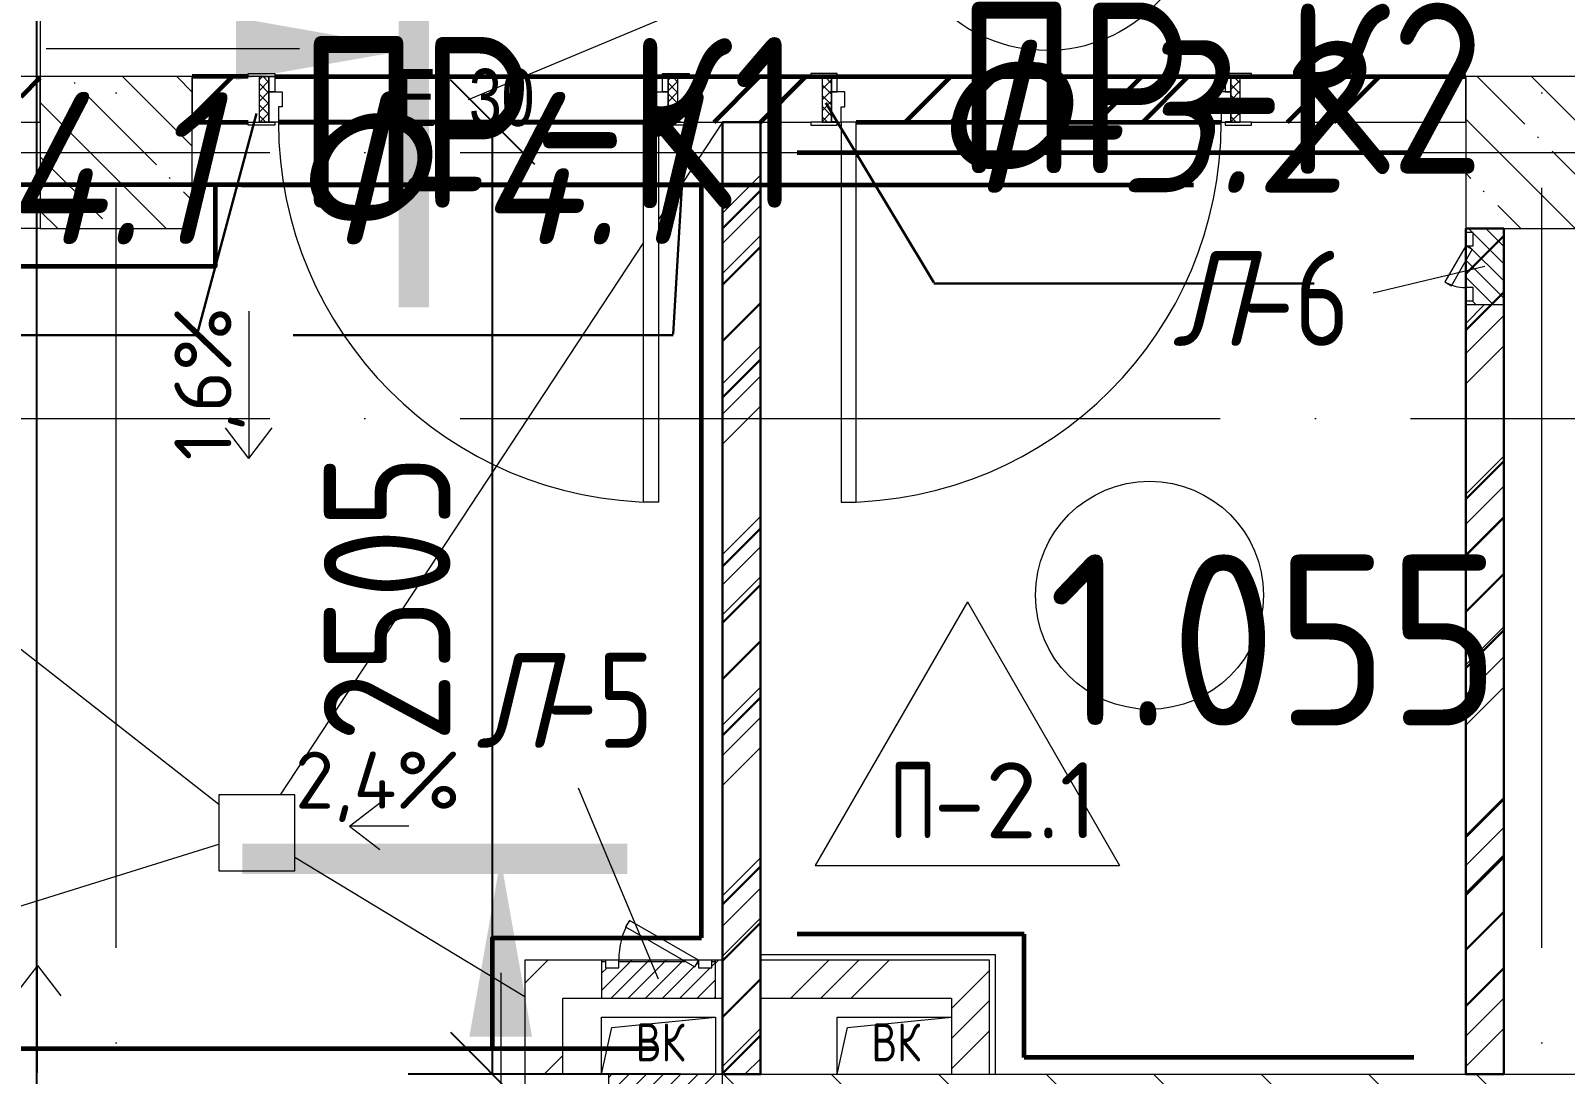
# Model space of a CAD drawing. Header units: millimetres. Extents: x -592259 to 288321, y -552984 to 293768.
# Drawn here: x 126113 to 130150, y 49250 to 51996 of the extents above; entities that cross this region are included whole.
import ezdxf

# ---------------------------------------------------------------- set-up
doc = ezdxf.new("R2010")
doc.units = ezdxf.units.MM
doc.linetypes.add('ADSK_Линия сетки', pattern=[2500, 2000, -250, 0, -250])
doc.linetypes.add('ADSK_Скрыто', pattern=[600, 300, -300])
doc.layers.get('Defpoints').update_dxf_attribs({"color": 250})
for name, color, linetype, lineweight in [('0) кирпич', 30, 'Continuous', 60), ('0.3) ПГП 3 вып', 4, 'Continuous', 30), ('2)Фарх готовы', 3, 'Continuous', 30), ('2)Фархверки', 40, 'Continuous', 30), ('3) Перемычки готовы', 3, 'Continuous', 30), ('4.1) Штук. 3 вып', 6, 'Continuous', 60), ('4.1.1) Штук.  швы3 вып.', 6, 'Continuous', 60), ('7.1 Плитка 6 вып.', 170, 'Continuous', 60), ('A-AREA-____-IDEN', 250, 'Continuous', 9), ('A-DETL-GENF-OTLN', 250, 'Continuous', 5), ('A-DOOR-____-IDEN', 250, 'Continuous', 9), ('A-DOOR-____-MCUT', 250, 'Continuous', 5), ('A-DOOR-____-OTLN', 250, 'Continuous', 5), ('A-DOOR-FRAM-MCUT', 250, 'Continuous', 5), ('A-DOOR-FRAM-OTLN', 250, 'Continuous', 5), ('A-FLOR-____-IDEN', 250, 'Continuous', 9), ('A-FLOR-____-OTLN', 250, 'Continuous', 9), ('A-GENM-____-MCUT', 250, 'Continuous', 25), ('A-GENM-____-OTLN', 250, 'Continuous', 9), ('A-GLAZ-____-OTLN', 250, 'Continuous', 5), ('A-WALL-____-MCUT', 250, 'Continuous', 13), ('A-WALL-____-PATT', 250, 'Continuous', 13), ('G-____-____-DIMS', 250, 'Continuous', 9), ('G-____-____-SYMB', 250, 'ADSK_Скрыто', 9), ('S-COLS-____-MCUT', 250, 'Continuous', 25), ('S-COLS-____-OTLN', 250, 'Continuous', 9), ('S-GRID-____-OTLN', 250, 'Continuous', 9)]:
    doc.layers.add(name, color=color, linetype=linetype, lineweight=lineweight)
doc.styles.add('Arial Narrow', font='ARIALN.TTF', dxfattribs={"width": 0.9, "height": 150})
doc.styles.add('ISOCPEUR', font='isocpeur.ttf', dxfattribs={"width": 0.8, "height": 100})
doc.styles.add('ISOCPEUR_1', font='isocpeur.ttf', dxfattribs={"width": 0.9, "height": 250})
doc.styles.add('ISOCPEUR_2', font='isocpeur.ttf', dxfattribs={"height": 160})
doc.styles.add('ISOCPEUR_3', font='isocpeur.ttf', dxfattribs={"height": 250})
doc.styles.add('ISOCPEUR_I', font='isocpeui.ttf', dxfattribs={"width": 0.9, "height": 12.5})
doc.styles.add('ISOCPEUR_I_1', font='ГОСТ тип А.ttf', dxfattribs={"height": 2500})
doc.styles.get("Standard").update_dxf_attribs({"font": 'ГОСТ тип А.ttf'})
doc.dimstyles.new('А3', dxfattribs={"dimtxt": 333, "dimasz": 222, "dimexe": 222, "dimexo": 111, "dimgap": 111, "dimtad": 1, "dimtoh": 1, "dimdec": 0, "dimrnd": 0.0015, "dimzin": 0, "dimdsep": 46, "dimtxsty": 'Standard', "dimblk": 'OBLIQUE', "dimcen": 0, "dimclrd": 7, "dimclre": 7, "dimclrt": 7, "dimadec": 0, "dimazin": 0, "dimtfac": 1, "dimtdec": 0, "dimtofl": 0, "dimtmove": 0, "dimatfit": 3, "dimfxl": 1, "dimtolj": 1, "dimtzin": 0, "dimarcsym": 0})
pattern_1 = [(45, (12287.9, -0.0006), (-224.5064, 224.5064), []), (45, (12367.3, -0.0006), (0, 449.0128), []), (45, (12208.54, -0.0006), (0, 449.0128), [])]
pattern_2 = [(45, (12287.9, -0.0006), (-251.4472, 251.4472), []), (45, (12287.9, 381), (-251.4472, 251.4472), [])]
pattern_3 = [(135, (12287.91, -0.0006), (-142.5612, -142.5612), []), (135, (12430.48, -0.0006), (-142.5612, -142.5612), [252.016, -50.403, 3.353, -47.05])]
pattern_4 = [(45, (125, 0), (-22.6274, 22.6274), [])]

# ---------------------------------------------------------------- blocks, each defined once
blk = doc.blocks.new('Разрез - Номер вида сзади_3_5 мм-32550532-АР1_Кладочный план 1 этажа С2и3')
at = {"layer": 'G-____-____-SYMB', "linetype": 'Continuous'}
for points in [[(9.798, 0.404), (9.798, -0.394), (-0.333, -0.394), (-0.333, 0.404)], [(2.176, -4.675), (3, 0), (3.824, -4.675)]]:
    blk.add_hatch(color=256, dxfattribs=at).paths.add_polyline_path(points)
at = {"layer": 'G-____-____-SYMB', "linetype": 'Continuous', "lineweight": 20}
blk.add_line((3, -3), (3, -9.663), dxfattribs=at)
blk = doc.blocks.new('Разрез - Номер вида спереди_3_5 мм-32550530-АР1_Кладочный план 1 этажа С2и3')
at = {"layer": 'G-____-____-SYMB', "linetype": 'Continuous'}
for points in [[(9.798, 0.404), (9.798, -0.394), (-0.333, -0.394), (-0.333, 0.404)], [(2.176, -4.675), (3, 0), (3.824, -4.675)]]:
    blk.add_hatch(color=256, dxfattribs=at).paths.add_polyline_path(points)
at = {"layer": 'G-____-____-SYMB', "linetype": 'Continuous', "lineweight": 20}
blk.add_line((3, -3), (3, -9.663), dxfattribs=at)
blk = doc.blocks.new('Дверь_СКБ_1Ст_Внутренняя - Д-23л_1100x2100h_КУИ пищеблока-41879388-АР1_Маркировочный план 1 этажа С2и3')
at = {"layer": 'A-DOOR-____-OTLN'}
h = blk.add_hatch(dxfattribs=at)
h.set_pattern_fill('FP_12', color=256, style=0, pattern_type=2)
h.set_pattern_definition([(135, (1751.41, 124.685), (-14.14214, -14.14214), []), (225, (1751.41, 124.685), (14.14214, -14.14214), [])])
h.paths.add_polyline_path([(537.5, 60), (537.5, -60), (562.5, -60), (562.5, 60)])
at = {"layer": 'A-DOOR-FRAM-OTLN'}
h = blk.add_hatch(dxfattribs=at)
h.set_pattern_fill('FP_13', color=256, style=0, pattern_type=2)
h.set_pattern_definition([(45, (-371.384, 124.685), (-14.1421, 14.1421), []), (135, (-371.384, 124.685), (-14.1421, -14.1421), [])])
h.paths.add_polyline_path([(-537.5, 60), (-537.5, -60), (-512.5, -60), (-512.5, 60)])
at = {"layer": 'A-DOOR-____-MCUT'}
for p, q in [((512.5, 1060), (472.5, 1060)), ((472.5, 1060), (472.5, 60)), ((512.5, 60), (512.5, 1060)), ((472.5, 60), (512.5, 60))]:
    blk.add_line(p, q, dxfattribs=at)
at = {"layer": 'A-DOOR-____-OTLN'}
blk.add_arc((512.5, 60), 1000, 90, 180, dxfattribs=at)
at = {"layer": 'A-DOOR-FRAM-MCUT'}
for p, q in [((-497.5, 68), (-567.5, 68)), ((-567.5, 68), (-567.5, 60)), ((-567.5, 60), (-497.5, 60)), ((-512.5, 60), (-537.5, 60)), ((-537.5, 60), (-537.5, -60)), ((-487.5, 60), (-512.5, 60)), ((-512.5, 60), (-512.5, -20)), ((-512.5, -60), (-512.5, 60)), ((-497.5, 60), (-512.5, 60)), ((-512.5, 60), (-512.5, 59)), ((-512.5, 59), (-497.5, 59)), ((-497.5, 60), (-497.5, 68)), ((-497.5, 59), (-497.5, 60)), ((-487.5, 20), (-487.5, 60)), ((512.5, 60), (512.5, 20)), ((537.5, 60), (512.5, 60)), ((592.5, 68), (522.5, 68)), ((522.5, 68), (522.5, 60)), ((537.5, 60), (522.5, 60)), ((522.5, 60), (522.5, 59)), ((522.5, 60), (592.5, 60)), ((522.5, 59), (537.5, 59)), ((537.5, -20), (537.5, 60)), ((562.5, 60), (537.5, 60)), ((537.5, 60), (537.5, -60)), ((537.5, 59), (537.5, 60)), ((562.5, -60), (562.5, 60)), ((592.5, 60), (592.5, 68)), ((-477.5, 20), (-487.5, 20)), ((-477.5, -20), (-477.5, 20)), ((512.5, 20), (502.5, 20)), ((502.5, 20), (502.5, -20)), ((-512.5, -20), (-477.5, -20)), ((-497.5, -20), (-512.5, -20)), ((-512.5, -20), (-512.5, -60)), ((-497.5, -60), (-497.5, -20)), ((502.5, -20), (537.5, -20)), ((537.5, -20), (522.5, -20)), ((522.5, -20), (522.5, -60)), ((537.5, -60), (537.5, -20)), ((-497.5, -60), (-567.5, -60)), ((-567.5, -60), (-567.5, -68)), ((-567.5, -68), (-497.5, -68)), ((-537.5, -60), (-512.5, -60)), ((-512.5, -60), (-497.5, -60)), ((-497.5, -68), (-497.5, -60)), ((522.5, -60), (537.5, -60)), ((592.5, -60), (522.5, -60)), ((522.5, -60), (522.5, -68)), ((522.5, -68), (592.5, -68)), ((537.5, -60), (562.5, -60)), ((592.5, -68), (592.5, -60))]:
    blk.add_line(p, q, dxfattribs=at)
blk = doc.blocks.new('Дверь_СКБ_1Ст_Внутренняя - Д-21п_1100x2100h_Пищеблок_Производственная часть-V27-АР1_Маркировочный план 1 этажа С2и3')
at = {"layer": 'A-DOOR-____-OTLN'}
h = blk.add_hatch(dxfattribs=at)
h.set_pattern_fill('FP_34', color=256, style=0, pattern_type=2)
h.set_pattern_definition([(225, (1751.41, -124.685), (-14.14214, 14.14214), []), (135, (1751.41, -124.685), (14.14214, 14.14214), [])])
h.paths.add_polyline_path([(562.5, -60), (562.5, 60), (537.5, 60), (537.5, -60)])
at = {"layer": 'A-DOOR-FRAM-OTLN'}
h = blk.add_hatch(dxfattribs=at)
h.set_pattern_fill('FP_35', color=256, style=0, pattern_type=2)
h.set_pattern_definition([(315, (-371.384, -124.685), (-14.1421, -14.1421), []), (225, (-371.384, -124.685), (-14.1421, 14.1421), [])])
h.paths.add_polyline_path([(-530.9, -60), (-512.5, -60), (-512.5, 60), (-537.5, 60), (-537.5, -60)])
at = {"layer": 'A-DOOR-____-MCUT'}
for p, q in [((472.5, -60), (512.5, -60)), ((472.5, -1060), (472.5, -60)), ((512.5, -60), (512.5, -1060)), ((512.5, -1060), (472.5, -1060))]:
    blk.add_line(p, q, dxfattribs=at)
at = {"layer": 'A-DOOR-____-OTLN'}
blk.add_arc((512.5, -60), 1000, 180, 270, dxfattribs=at)
at = {"layer": 'A-DOOR-FRAM-MCUT'}
for p, q in [((-567.5, 68), (-497.5, 68)), ((-567.5, 60), (-567.5, 68)), ((-497.5, 60), (-567.5, 60)), ((-537.5, 60), (-512.5, 60)), ((-537.5, -60), (-537.5, 60)), ((-512.5, 60), (-512.5, -60)), ((-512.5, 60), (-497.5, 60)), ((-512.5, 20), (-512.5, 60)), ((-497.5, 68), (-497.5, 60)), ((-497.5, 60), (-497.5, 20)), ((522.5, 60), (522.5, 68)), ((522.5, 68), (592.5, 68)), ((522.5, 20), (522.5, 60)), ((522.5, 60), (537.5, 60)), ((592.5, 60), (522.5, 60)), ((537.5, -60), (537.5, 60)), ((537.5, 60), (562.5, 60)), ((537.5, 60), (537.5, 20)), ((562.5, 60), (562.5, -60)), ((592.5, 68), (592.5, 60)), ((-512.5, 20), (-477.5, 20)), ((-512.5, -60), (-512.5, 20)), ((-497.5, 20), (-512.5, 20)), ((-477.5, 20), (-477.5, -20)), ((502.5, 20), (537.5, 20)), ((502.5, -20), (502.5, 20)), ((537.5, 20), (522.5, 20)), ((537.5, 20), (537.5, -60)), ((-487.5, -20), (-487.5, -60)), ((-477.5, -20), (-487.5, -20)), ((512.5, -20), (502.5, -20)), ((512.5, -60), (512.5, -20)), ((-567.5, -60), (-497.5, -60)), ((-567.5, -68), (-567.5, -60)), ((-497.5, -68), (-567.5, -68)), ((-512.5, -60), (-537.5, -60)), ((-512.5, -59), (-497.5, -59)), ((-512.5, -60), (-512.5, -59)), ((-487.5, -60), (-512.5, -60)), ((-497.5, -60), (-512.5, -60)), ((-497.5, -59), (-497.5, -60)), ((-497.5, -60), (-497.5, -68)), ((537.5, -60), (512.5, -60)), ((522.5, -60), (522.5, -59)), ((522.5, -59), (537.5, -59)), ((537.5, -60), (522.5, -60)), ((522.5, -68), (522.5, -60)), ((522.5, -60), (592.5, -60)), ((592.5, -68), (522.5, -68)), ((537.5, -59), (537.5, -60)), ((562.5, -60), (537.5, -60)), ((592.5, -60), (592.5, -68))]:
    blk.add_line(p, q, dxfattribs=at)
blk = doc.blocks.new('_Wn_-As_OpeningMEP_floor__Rectangular - _Wn_-As_OpeningMEP_floor__Rectangular-34858124-АР1_Маркировочный план 1 этажа С2и3')
at = {"layer": 'A-DETL-GENF-OTLN', "lineweight": 5}
for p, q in [((-123.4, 98.4), (150, 125)), ((-150, -25), (-123.4, 98.4))]:
    blk.add_line(p, q, dxfattribs=at)
blk = doc.blocks.new('АР_Люк - ЛРС_ВК_200х200_внутренний_RAL 9006-V129-АР1_Маркировочный план 1 этажа С2и3')
at = {"layer": 'A-DOOR-____-OTLN'}
h = blk.add_hatch(dxfattribs=at)
h.set_pattern_fill('FP_148', color=256, style=0, pattern_type=2)
h.set_pattern_definition(pattern_4)
h.paths.add_polyline_path([(25, -50), (225, -50), (225, 50), (215, 50), (215, 30), (180, 30), (180, 50), (170, 32.7), (140, 50), (70, 50), (70, 30), (35, 30), (35, 50), (25, 50), (25, -43.3)])
at = {"layer": 'A-DETL-GENF-OTLN', "lineweight": 5}
for p, q in [((225, 50), (25, 50)), ((25, 50), (25, -50)), ((225, -50), (225, 50)), ((25, -50), (225, -50))]:
    blk.add_line(p, q, dxfattribs=at)
at = {"layer": 'A-DOOR-____-MCUT', "lineweight": 5}
for p, q in [((84.7, 105), (74.7, 87.7)), ((74.7, 87.7), (170, 32.7)), ((180, 50), (84.7, 105)), ((70, 50), (35, 50)), ((35, 50), (35, 30)), ((70, 30), (70, 50)), ((170, 32.7), (180, 50)), ((215, 50), (180, 50)), ((180, 50), (180, 30)), ((215, 30), (215, 50)), ((35, 30), (70, 30)), ((180, 30), (215, 30))]:
    blk.add_line(p, q, dxfattribs=at)
blk.add_arc((180, 50), 110, 150, 180, dxfattribs=at)
at = {"layer": 'A-DOOR-____-OTLN'}
blk.add_line((180, 50), (84.7, 105), dxfattribs=at)
blk = doc.blocks.new('АР_Люк - ЛРС_ВК_300х400_внутренний_RAL 9003-42726780-АР1_Маркировочный план 1 этажа С2и3')
at = {"layer": 'A-DOOR-____-OTLN'}
h = blk.add_hatch(dxfattribs=at)
h.set_pattern_fill('FP_148', color=256, style=0, pattern_type=2)
h.set_pattern_definition(pattern_4)
h.paths.add_polyline_path([(92.8, -50), (275, -50), (275, 50), (265, 50), (265, 30), (230, 30), (230, 50), (220, 32.7), (190, 50), (20, 50), (20, 30), (-15, 30), (-15, 50), (-25, 50), (-25, -50), (38.1, -50)])
at = {"layer": 'A-DETL-GENF-OTLN', "lineweight": 5}
for p, q in [((275, 50), (-25, 50)), ((-25, 50), (-25, -50)), ((275, -50), (275, 50)), ((-25, -50), (275, -50))]:
    blk.add_line(p, q, dxfattribs=at)
at = {"layer": 'A-DOOR-____-MCUT', "lineweight": 5}
for p, q in [((48.1, 155), (38.1, 137.7)), ((38.1, 137.7), (220, 32.7)), ((230, 50), (48.1, 155)), ((20, 50), (-15, 50)), ((-15, 50), (-15, 30)), ((20, 30), (20, 50)), ((220, 32.7), (230, 50)), ((265, 50), (230, 50)), ((230, 50), (230, 30)), ((265, 30), (265, 50)), ((-15, 30), (20, 30)), ((230, 30), (265, 30))]:
    blk.add_line(p, q, dxfattribs=at)
blk.add_arc((230, 50), 210, 150, 180, dxfattribs=at)
at = {"layer": 'A-DOOR-____-OTLN'}
blk.add_line((230, 50), (48.1, 155), dxfattribs=at)
blk = doc.blocks.new('ASML_АР_Отделка Люка - ВО Отделка люков_Грунтовка 0_Шпатлевка 0_Окраска 0_0-42467640-АР1_Маркировочный план 1 этажа С2и3')
at = {"layer": 'A-GENM-____-MCUT', "lineweight": 5}
for p, q in [((-140, 3), (-150, 3)), ((-150, 3), (-150, 0)), ((65, 3), (-105, 3)), ((150, 3), (140, 3)), ((150, 0), (150, 3)), ((-150, 0), (-140, 0)), ((-105, 0), (70.2, 0)), ((103.3, 0), (105, 0)), ((140, 0), (150, 0))]:
    blk.add_line(p, q, dxfattribs=at)
blk = doc.blocks.new('АР_Люк - ЛРС_ВК_300х400_внутренний_RAL 9003-V140-АР1_Маркировочный план 1 этажа С2и3')
at = {"layer": 'A-DOOR-____-OTLN'}
h = blk.add_hatch(dxfattribs=at)
h.set_pattern_fill('FP_148', color=256, style=0, pattern_type=2)
h.set_pattern_definition(pattern_4)
h.paths.add_polyline_path([(20, 100), (20, 80), (0, 80), (-15, 85.5), (-15, 100), (-25, 100), (-25, -100), (275, -100), (275, 100), (265, 100), (264.6, 80), (230, 80), (230, 100), (220, 82.7), (190, 100), (38.1, 100)])
at = {"layer": 'A-DETL-GENF-OTLN', "lineweight": 5}
for p, q in [((275, 100), (-25, 100)), ((-25, 100), (-25, -100)), ((275, -100), (275, 100)), ((-25, -100), (275, -100))]:
    blk.add_line(p, q, dxfattribs=at)
at = {"layer": 'A-DOOR-____-MCUT', "lineweight": 5}
for p, q in [((48.1, 205), (38.1, 187.7)), ((230, 100), (48.1, 205)), ((38.1, 187.7), (220, 82.7)), ((20, 100), (-15, 100)), ((-15, 100), (-15, 80)), ((20, 80), (20, 100)), ((220, 82.7), (230, 100)), ((265, 100), (230, 100)), ((230, 100), (230, 80)), ((265, 80), (265, 100)), ((-15, 80), (20, 80)), ((230, 80), (265, 80))]:
    blk.add_line(p, q, dxfattribs=at)
blk.add_arc((230, 100), 210, 150, 180, dxfattribs=at)
at = {"layer": 'A-DOOR-____-OTLN'}
blk.add_line((230, 100), (48.1, 205), dxfattribs=at)
blk = doc.blocks.new('AAR_СКБ_Марка_Помещения_мал - Номер-28977439-АР1_Маркировочный план 1 этажа С2и3')
at = {"layer": 'A-AREA-____-IDEN'}
blk.add_circle((-0.028, 0), 3, dxfattribs=at)
blk = doc.blocks.new('AAR_СКБ_Марка_Перекрытия - Марка пола-17325028-АР1_Маркировочный план 1 этажа С2и3')
at = {"layer": 'A-FLOR-____-IDEN'}
for p, q in [((0, 6.932), (-4.002, 0)), ((0, 6.932), (4.002, 0)), ((-4.002, 0), (4.002, 0))]:
    blk.add_line(p, q, dxfattribs=at)
blk = doc.blocks.new('ADSK_Марка_Дверь - Типоразмер_ADSK_Марка-30565456-АР1_Маркировочный план 1 этажа С2и3')
at = {"layer": 'A-DOOR-____-IDEN'}
blk.add_circle((0, 0), 4, dxfattribs=at)
blk = doc.blocks.new('_Oblique')
at = {"color": 0, "linetype": 'ByBlock', "lineweight": -2}
blk.add_line((-0.5, -0.5), (0.5, 0.5), dxfattribs=at)
blk = doc.blocks.new('*D5505')
at = {"color": 7, "lineweight": -2, "transparency": 16777216}
for p, q in [((127821.9, 51755), (127106, 51755)), ((127328, 49250), (127328, 51755)), ((127821.9, 49250), (127106, 49250))]:
    blk.add_line(p, q, dxfattribs=at)
at = {"layer": 'Defpoints', "color": 0, "transparency": 16777216}
for p in [(127328, 51755), (127932.9, 51755), (127932.9, 49250)]:
    blk.add_point(p, dxfattribs=at)
at = {"color": 7, "lineweight": -2, "transparency": 16777216, "xscale": 222, "yscale": 222, "zscale": 222}
for p, rotation in [((127328, 51755), 90), ((127328, 49250), 270)]:
    blk.add_blockref('_Oblique', p, dxfattribs=dict(at, rotation=rotation))
at = {"color": 7, "transparency": 16777216, "insert": (127050.5, 50502.5), "char_height": 333, "attachment_point": 5, "rotation": 90}
blk.add_mtext('\\A1;2505', dxfattribs=at)

msp = doc.modelspace()

# ---------------------------------------------------------------- hatches: boundary and pattern name
at = {"layer": '0) кирпич'}
h = msp.add_hatch(dxfattribs=at)
h.set_pattern_fill('FP_4', color=256, style=0, pattern_type=2)
h.set_pattern_definition([(45, (12287.9, -7e-12), (-251.4472, 251.4472), []), (45, (12287.9, 381), (-251.4472, 251.4472), [])])
h.paths.add_polyline_path([(127814.7612, 51755.0006), (128032.8925, 51755.0006), (128032.8925, 51875.0006), (127814.7612, 51875.0006), (127814.7612, 51814.9838)])
h.paths.add_polyline_path([(126714.7612, 51755.0006), (126714.7612, 51875.0006), (126537.8919, 51875.0006), (126537.8919, 51755.0006), (126684.7612, 51755.0006)])
h.paths.add_polyline_path([(126106.0385, 51755.0006), (126137.8919, 51755.0006), (126137.8919, 51875.0006), (126087.8919, 51875.0006), (126087.8919, 51755.0006)])
h.paths.add_polyline_path([(125687.8919, 51755.0006), (125687.8919, 51875.0006), (124032.8919, 51875.0006), (124032.8919, 51755.0006), (125420.578, 51755.0006)])
h.paths.add_polyline_path([(122632.8919, 51755.0006), (122632.8919, 51875.0006), (121387.8919, 51875.0006), (121387.8919, 51755.0006), (122602.8919, 51755.0006)])
h.paths.add_polyline_path([(120987.8919, 51755.0006), (120987.8919, 51875.0006), (118787.4669, 51875.0006), (118787.4669, 51755.0006), (119936.8942, 51755.0006)])
h.paths.add_polyline_path([(116852.322, 51755.0006), (117087.8919, 51755.0006), (117087.8919, 51875.0006), (115017.9138, 51875.0006), (115017.9138, 51755.0006), (116624.4823, 51755.0006)])
h.paths.add_polyline_path([(117487.8919, 51755.0006), (117687.4669, 51755.0006), (117687.4669, 51875.0006), (117487.8919, 51875.0006), (117487.8919, 51814.9838)])
h.paths.add_polyline_path([(111711.3684, 51755.0006), (111807.8919, 51755.0006), (111807.8919, 51875.0006), (111687.8919, 51875.0006), (111687.8919, 51755.0006)])
h.paths.add_polyline_path([(113917.9138, 51755.0006), (113917.9138, 51875.0006), (111813.8919, 51875.0006), (111813.8919, 51755.0006), (113887.9138, 51755.0006)])
h = msp.add_hatch(dxfattribs=at)
h.set_pattern_fill('FP_4', color=256, style=0, pattern_type=2)
h.set_pattern_definition(pattern_2)
h.paths.add_polyline_path([(113887.9138, 51755), (113917.9138, 51755), (113917.9138, 51875), (111687.8919, 51874.9994), (111687.8919, 51755), (113879.9268, 51755)])
h.paths.add_polyline_path([(115017.9138, 51755), (117087.8919, 51755), (117087.8919, 51875), (115017.9138, 51875)])
h.paths.add_polyline_path([(121964.6333, 51755), (122632.8919, 51755), (122632.8919, 51875), (121387.8919, 51875), (121387.8919, 51755)])
h.paths.add_polyline_path([(124062.8919, 51755), (125687.8919, 51755), (125687.8919, 51875), (124032.8919, 51875), (124032.8919, 51755)])
h.paths.add_polyline_path([(126684.7612, 51755), (126714.7612, 51755), (126714.7612, 51875), (126537.8919, 51874.9994), (126537.8919, 51755), (126629.9138, 51755)])
h.paths.add_polyline_path([(126137.8919, 51755), (126137.8919, 51874.9994), (126087.8919, 51874.9994), (126087.8919, 51755), (126115.6063, 51755)])
h.paths.add_polyline_path([(129887.8919, 51755), (129887.8919, 51875), (127814.7612, 51875), (127814.7612, 51755)])
h.paths.add_polyline_path([(117687.4669, 51755), (117687.4669, 51875), (117487.8919, 51874.9994), (117487.8919, 51755), (117657.4669, 51755)])
h.paths.add_polyline_path([(118931.2078, 51755), (120987.8919, 51755), (120987.8919, 51875), (118787.4669, 51875), (118787.4669, 51755), (118817.4669, 51755)])
at = {"layer": '0) кирпич', "true_color": 0x000000}
h = msp.add_hatch(dxfattribs=at)
h.set_pattern_fill('FP_4', color=18, style=0, pattern_type=2)
h.set_pattern_definition(pattern_2)
h.paths.add_polyline_path([(134465.8793, 51755), (135037.9134, 51755), (135037.9134, 51875), (131727.8919, 51875), (131727.8919, 51755), (133029.306, 51755)])
h.paths.add_polyline_path([(136067.9134, 51755), (136237.8919, 51755), (136237.8919, 51875), (136037.9134, 51874.9994), (136037.9134, 51755)])
h.paths.add_polyline_path([(130679.8903, 51755), (130287.8919, 51755), (130287.8919, 51875), (130287.8919, 51875), (130287.8919, 51755), (130667.4417, 51755)], flags=0)
h.paths.add_polyline_path([(129887.8919, 51755), (129887.8919, 51875), (129294.7749, 51875), (129294.7749, 51755), (129734.8777, 51755)], flags=0)
h.paths.add_polyline_path([(131727.9013, 51755), (131727.8825, 51875), (131727.8919, 51875), (131727.8919, 51755), (128194.7433, 51755)])
at = {"layer": '0.3) ПГП 3 вып'}
h = msp.add_hatch(dxfattribs=at)
h.set_pattern_fill('ANSI34', color=256, scale=33)
h.paths.add_polyline_path([(131847.8919, 50610), (131947.8919, 50610), (131947.8919, 51755), (131847.8919, 51755)])
h.paths.add_polyline_path([(132147.8919, 50610), (130287.8919, 50610), (130287.8919, 50510), (132147.8919, 50510)])
h.paths.add_polyline_path([(132147.8919, 49250.0006), (132247.8919, 49250.0006), (132247.8919, 50610), (132147.8919, 50610)])
h.paths.add_polyline_path([(130187.8919, 51474.9994), (130287.8919, 51474.9994), (130287.8919, 49250.0006), (130187.8919, 49250.0006)])
h.paths.add_polyline_path([(129887.8919, 51474.9994), (129987.8919, 51474.9994), (129987.8919, 49250.0006), (129887.8919, 49250.0006)])
h.paths.add_polyline_path([(127932.8925, 51755), (128032.8925, 51755), (128032.8925, 49250.0006), (127932.8925, 49250.0006)])
h.paths.add_polyline_path([(130701.7419, 49799.5571), (131734.0419, 49799.5571), (131734.0419, 50398.9571), (130701.7419, 50398.9571)], flags=9)
h.paths.add_polyline_path([(133312.125, 49953.0503), (133312.125, 51051.9503), (132712.725, 51051.9503), (132712.725, 49953.0503)], flags=9)
h.paths.add_polyline_path([(129480.7837, 49813.05), (129480.7837, 50911.95), (128881.3837, 50911.95), (128881.3837, 49813.05)], flags=9)
h.paths.add_polyline_path([(127400.1821, 49953.0503), (127400.1821, 51051.9503), (126800.7821, 51051.9503), (126800.7821, 49953.0503)], flags=9)
at = {"layer": 'A-WALL-____-PATT', "lineweight": 15, "true_color": 0x000000}
h = msp.add_hatch(dxfattribs=at)
h.set_pattern_fill('FP_5', color=18, style=0, pattern_type=2)
h.set_pattern_definition(pattern_1)
h.paths.add_polyline_path([(127932.9138, 49250.0006), (128032.8925, 49250.0006), (128032.8925, 51755), (127932.8925, 51755), (127932.8925, 49250.0006)])
h = msp.add_hatch(dxfattribs=at)
h.set_pattern_fill('FP_5', color=18, style=0, pattern_type=2)
h.set_pattern_definition(pattern_1)
h.paths.add_polyline_path([(129987.8919, 49250.0006), (129987.8919, 51274.9994), (129887.8919, 51274.9994), (129887.8919, 49250.0006)])
h = msp.add_hatch(dxfattribs=at)
h.set_pattern_fill('FP_5', color=18, style=0, pattern_type=2)
h.set_pattern_definition(pattern_1)
h.paths.add_polyline_path([(127412.9138, 49250.0006), (127512.9138, 49250.0006), (127512.9138, 49550.0006), (127412.9138, 49550.0006), (127412.9138, 49357.2648)])
h = msp.add_hatch(dxfattribs=at)
h.set_pattern_fill('FP_5', color=18, style=0, pattern_type=2)
h.set_pattern_definition(pattern_1)
h.paths.add_polyline_path([(127512.9138, 49450.0006), (127614.7749, 49450.0006), (127614.7749, 49550.0006), (127512.9138, 49550.0006), (127512.9138, 49455.0095)])
h.paths.add_polyline_path([(127914.7749, 49450.0006), (127932.8925, 49450.0006), (127932.8925, 49550.0006), (127914.7749, 49550.0006), (127914.7749, 49531.2028)])
h = msp.add_hatch(dxfattribs=at)
h.set_pattern_fill('FP_5', color=18, style=0, pattern_type=2)
h.set_pattern_definition(pattern_1)
h.paths.add_polyline_path([(128112.8264, 49450.0006), (128534.7749, 49450.0006), (128534.7749, 49550.0006), (128032.8925, 49550.0006), (128032.8925, 49450.0006)])
h = msp.add_hatch(dxfattribs=at)
h.set_pattern_fill('FP_5', color=18, style=0, pattern_type=2)
h.set_pattern_definition(pattern_1)
h.paths.add_polyline_path([(128634.7749, 49250.0006), (128634.7749, 49550.0006), (128534.7749, 49550.0006), (128534.7749, 49250.0006)])
h = msp.add_hatch(dxfattribs=at)
h.set_pattern_fill('FP_2', color=18, style=0, pattern_type=2)
h.set_pattern_definition([(135, (12287.91, -0.0006), (-141.42136, -141.42136), [])])
h.paths.add_polyline_path([(144987.9138, 49050.0006), (145512.8919, 49050.0006), (145512.8919, 49250.0006), (144237.9138, 49250.0006), (144237.9138, 49050.0006), (144812.9138, 49050.0006)])
h.paths.add_polyline_path([(146617.8919, 49050.0006), (148787.9138, 49050.0006), (148787.9138, 49250.0006), (146612.8919, 49250.0006), (146612.8919, 49050.0006)])
h.paths.add_polyline_path([(130710.6383, 49050.0006), (138437.9148, 49050.0006), (138437.9148, 49249.9987), (127932.9138, 49250.0006), (127932.9138, 49050.0006), (130417.6776, 49050.0006)])
h.paths.add_polyline_path([(127612.9138, 49050.0006), (127632.9138, 49050.0006), (127632.9138, 49250.0006), (127412.9138, 49250.0006), (127412.9138, 49050.0006), (127611.9652, 49050.0006)])
h.paths.add_polyline_path([(139792.9138, 49050.0006), (141007.9138, 49050.0006), (141007.9138, 49249.9987), (138987.9148, 49249.9987), (138987.9148, 49050.0006), (139784.5018, 49050.0006)])
h.paths.add_polyline_path([(142702.9138, 49050.0006), (143137.9138, 49050.0006), (143137.9138, 49250.0006), (142107.9138, 49249.9987), (142107.9138, 49050.0006), (142692.9138, 49050.0006)])
at = {"layer": 'S-COLS-____-OTLN', "lineweight": 5, "true_color": 0x000000}
h = msp.add_hatch(dxfattribs=at)
h.set_pattern_fill('FP_1', color=18, style=0, pattern_type=2)
h.set_pattern_definition(pattern_3)
h.paths.add_polyline_path([(126537.8919, 51474.9994), (126537.8919, 51874.9994), (126137.8919, 51874.9994), (126137.8919, 51474.9994), (126526.3784, 51474.9994)])
h = msp.add_hatch(dxfattribs=at)
h.set_pattern_fill('FP_1', color=18, style=0, pattern_type=2)
h.set_pattern_definition(pattern_3)
h.paths.add_polyline_path([(130287.8919, 51474.9994), (130287.8919, 51874.9994), (129887.8919, 51874.9994), (129887.8919, 51474.9994), (130187.8919, 51474.9994)])

# ---------------------------------------------------------------- linework, layer by layer
at = {"color": 1}
msp.add_lwpolyline([(173774.1788, 68376.857), (126127.8919, 68376.857), (126127.8919, -4557.0324), (173774.1788, -4557.0324)], close=True, dxfattribs=at)
at = {"layer": '0) кирпич'}
for p, q in [((126684.7612, 51875), (126537.8919, 51875)), ((126754.7612, 51875), (129887.8919, 51874.9994)), ((126537.8919, 51755), (126684.7612, 51755)), ((127724.7612, 51755), (126764.7612, 51755)), ((126764.7612, 51755), (127724.7612, 51755)), ((128284.7749, 51755), (129244.7749, 51755))]:
    msp.add_line(p, q, dxfattribs=at)
at = {"layer": '0.3) ПГП 3 вып'}
for points in [[(127932.8925, 51755), (128032.8925, 51755), (128032.8925, 49250.0006), (127932.8925, 49250.0006)], [(129887.8919, 51474.9994), (129987.8919, 51474.9994), (129987.8919, 49250.0006), (129887.8919, 49250.0006)]]:
    msp.add_lwpolyline(points, close=True, dxfattribs=at)
at = {"layer": '2)Фарх готовы'}
for p, q in [((128204.9622, 51806.0372), (128489.1468, 51332.8448)), ((126706.814, 51778.0062), (126550.4339, 51197.1149)), ((127836.814, 51778.0062), (127803.0891, 51197.6149)), ((128489.1468, 51330.2009), (129489.1468, 51330.2009)), ((125550.4339, 51194.471), (126550.4339, 51194.471)), ((126803.0891, 51194.471), (127803.0891, 51194.471))]:
    msp.add_line(p, q, dxfattribs=at)
at = {"layer": '4.1) Штук. 3 вып'}
for p, q in [((128129.4502, 51675), (129751.0827, 51675)), ((127764.7612, 51590.0898), (124493.5169, 51590.0898)), ((128726.0584, 49618.2696), (128129.4502, 49618.2696)), ((128726.0584, 49294.6495), (128726.0584, 49618.2696)), ((124493.5169, 49317.6062), (127764.7612, 49317.6062)), ((129751.0827, 49294.6495), (128726.0584, 49294.6495))]:
    msp.add_line(p, q, dxfattribs=at)
at = {"layer": '4.1.1) Штук.  швы3 вып.'}
msp.add_lwpolyline([(126667.8004, 51590.0898), (129171.6786, 51590.0898)], dxfattribs=at)
at = {"layer": '7.1 Плитка 6 вып.'}
for points in [[(125628.6399, 51590.0898), (124493.5169, 51590.0898), (124493.5169, 49317.6062), (127328.0321, 49317.6062)], [(126598.3429, 51590.0898), (126598.3429, 51375.0783), (125628.6399, 51375.0783), (125628.6399, 51590.0898)], [(127877.2538, 49608.9813), (127877.2538, 51590.0898), (126598.3429, 51590.0898)], [(127328.0321, 49317.6062), (127328.0321, 49608.9813), (127877.2538, 49608.9813)]]:
    msp.add_lwpolyline(points, dxfattribs=at)
at = {"layer": 'A-DOOR-____-IDEN', "color": 18, "true_color": 0x000000}
for p, q in [((127264.7612, 51815), (127775.1163, 52028.1014)), ((129937.8919, 51374.9994), (129644.7637, 51305.1925)), ((127764.7749, 49500.0006), (127553.8209, 50002.7287))]:
    msp.add_line(p, q, dxfattribs=at)
at = {"layer": 'A-FLOR-____-OTLN', "color": 18, "lineweight": 5, "true_color": 0x000000}
for p, q in [((126137.8919, 53425), (126137.8919, 51875)), ((126137.8919, 51474.9994), (126087.8919, 51474.9994)), ((126607.9044, 49985.0255), (126607.9044, 49785.0255)), ((126807.9044, 49985.0255), (126607.9044, 49985.0255)), ((126807.9044, 49785.0255), (126807.9044, 49985.0255)), ((126607.9044, 49785.0255), (126807.9044, 49785.0255)), ((128032.8925, 49565.0006), (128649.7749, 49565.0006)), ((128649.7749, 49565.0006), (128649.7749, 49250.0006)), ((127614.776, 49250.0006), (127614.776, 49400.0006)), ((127614.776, 49400.0006), (127914.7749, 49400.0006)), ((127914.7749, 49400.0006), (127914.7749, 49250.0006)), ((128234.776, 49250.0006), (128234.776, 49400.0006)), ((128234.776, 49400.0006), (128534.7749, 49400.0006))]:
    msp.add_line(p, q, dxfattribs=at)
at = {"layer": 'A-FLOR-____-OTLN', "color": 18, "true_color": 0x000000}
for p, q in [((126607.9044, 49959.5409), (124312.9138, 51755)), ((127932.8925, 51755), (127764.7612, 51499.2748)), ((127724.7612, 51438.4354), (126769.1898, 49985.0255)), ((124312.9138, 49140.0006), (126607.9044, 49855.1353)), ((126807.9044, 49821.531), (127412.9138, 49455.0095))]:
    msp.add_line(p, q, dxfattribs=at)
at = {"layer": 'A-WALL-____-MCUT', "color": 18, "lineweight": 15, "true_color": 0x000000}
for p, q in [((126137.8919, 51875), (126087.8919, 51875)), ((126137.8919, 51755), (126137.8919, 51875)), ((126537.8919, 51875), (126537.8919, 51755)), ((128164.7749, 51875), (127844.7612, 51875)), ((129887.8919, 51875), (129324.7749, 51875)), ((129887.8919, 51755), (129887.8919, 51875)), ((126087.8919, 51755), (126137.8919, 51755)), ((127844.7612, 51755), (127932.8925, 51755)), ((127932.8925, 51755), (127932.8925, 49250.0006)), ((128032.8925, 51755), (127932.8925, 51755)), ((128032.8925, 49250.0006), (128032.8925, 51755)), ((128032.8925, 51755), (128164.7749, 51755)), ((129324.7749, 51755), (129887.8919, 51755)), ((129887.8919, 51474.9994), (129887.8919, 51464.9994)), ((129987.8919, 51474.9994), (129887.8919, 51474.9994)), ((129987.8919, 49250.0006), (129987.8919, 51474.9994)), ((129887.8919, 51389.9994), (129887.8919, 51319.9994)), ((129887.8919, 51284.9994), (129887.8919, 49250.0006)), ((127412.9138, 49550.0006), (127412.9138, 47069.5)), ((127614.7749, 49550.0006), (127412.9138, 49550.0006)), ((127932.8925, 49550.0006), (127914.7749, 49550.0006)), ((128634.7749, 49550.0006), (128032.8925, 49550.0006)), ((128634.7749, 49250.0006), (128634.7749, 49550.0006)), ((127512.9138, 49450.0006), (127932.8925, 49450.0006)), ((127512.9138, 49250.0006), (127512.9138, 49450.0006)), ((128032.8925, 49450.0006), (128534.7749, 49450.0006)), ((128534.7749, 49450.0006), (128534.7749, 49250.0006)), ((127412.9138, 49250.0006), (130187.8919, 49250.0006))]:
    msp.add_line(p, q, dxfattribs=at)
at = {"layer": 'G-____-____-DIMS', "color": 18, "true_color": 0x000000}
for p, q in [((126686.9568, 51257.4723), (126686.9568, 50870.4252)), ((126686.9568, 50870.4252), (126625.5707, 50950.4252)), ((126686.9568, 50870.4252), (126748.343, 50950.4252)), ((126951.6888, 49902.9324), (127031.6888, 49964.3185)), ((126951.6888, 49902.9324), (127031.6888, 49841.5462)), ((127107.4958, 49902.9324), (126951.6888, 49902.9324)), ((126130.5034, 49536.62), (126069.1172, 49456.62)), ((126130.5034, 49536.62), (126191.8895, 49456.62)), ((126130.5034, 49254.2399), (126130.5034, 49536.62))]:
    msp.add_line(p, q, dxfattribs=at)
at = {"layer": 'S-COLS-____-MCUT', "color": 18, "lineweight": 5, "true_color": 0x000000}
for p, q in [((126537.8919, 51874.9994), (126137.8919, 51874.9994)), ((130287.8919, 51874.9994), (129887.8919, 51874.9994)), ((126137.8919, 51755), (126137.8919, 51474.9994)), ((126537.8919, 51474.9994), (126537.8919, 51755)), ((129887.8919, 51755), (129887.8919, 51474.9994)), ((126137.8919, 51474.9994), (126537.8919, 51474.9994)), ((129887.8919, 51474.9994), (129987.8919, 51474.9994)), ((129987.8919, 51474.9994), (130287.8919, 51474.9994))]:
    msp.add_line(p, q, dxfattribs=at)
at = {"layer": 'S-COLS-____-OTLN', "color": 18, "lineweight": 5, "true_color": 0x000000}
for p, q in [((126137.8919, 51874.9994), (126137.8919, 51755)), ((126537.8919, 51755), (126537.8919, 51874.9994)), ((129887.8919, 51874.9994), (129887.8919, 51755))]:
    msp.add_line(p, q, dxfattribs=at)
at = {"layer": 'S-GRID-____-OTLN', "color": 18, "linetype": 'ADSK_Линия сетки', "true_color": 0x000000}
for p, q in [((130087.9138, -2919.5356), (130087.9138, 61063.6538)), ((126337.9138, -2919.5356), (126337.9138, 59793.6538)), ((77240.3519, 51675), (168626.8279, 51675)), ((77240.3519, 50975), (168626.8279, 50975))]:
    msp.add_line(p, q, dxfattribs=at)

# ---------------------------------------------------------------- block references
at = {"layer": 'A-AREA-____-IDEN', "color": 18, "true_color": 0x000000, "xscale": 99.99999999999993, "yscale": 99.99999999999993, "zscale": 99.99999999999993}
msp.add_blockref('AAR_СКБ_Марка_Помещения_мал - Номер-28977439-АР1_Маркировочный план 1 этажа С2и3', (129058.9606, 50510.2795), dxfattribs=at)
at = {"layer": 'A-DOOR-____-IDEN', "color": 18, "true_color": 0x000000, "xscale": 99.99999999999993, "yscale": 99.99999999999993, "zscale": 99.99999999999993}
msp.add_blockref('ADSK_Марка_Дверь - Типоразмер_ADSK_Марка-30565456-АР1_Маркировочный план 1 этажа С2и3', (128785.8212, 52343.586), dxfattribs=at)
at = {"layer": 'A-DOOR-____-OTLN', "color": 18, "true_color": 0x000000}
for name, p in [('Дверь_СКБ_1Ст_Внутренняя - Д-21п_1100x2100h_Пищеблок_Производственная часть-V27-АР1_Маркировочный план 1 этажа С2и3', (127252.2612, 51815)), ('АР_Люк - ЛРС_ВК_300х400_внутренний_RAL 9003-42726780-АР1_Маркировочный план 1 этажа С2и3', (127639.7749, 49500.0006))]:
    msp.add_blockref(name, p, dxfattribs=at)
for name, p, rotation in [('Дверь_СКБ_1Ст_Внутренняя - Д-23л_1100x2100h_КУИ пищеблока-41879388-АР1_Маркировочный план 1 этажа С2и3', (128757.2749, 51815), 180), ('АР_Люк - ЛРС_ВК_200х200_внутренний_RAL 9006-V129-АР1_Маркировочный план 1 этажа С2и3', (129937.8919, 51249.9994), 90), ('АР_Люк - ЛРС_ВК_300х400_внутренний_RAL 9003-V140-АР1_Маркировочный план 1 этажа С2и3', (127907.9138, 49150.0006), 180)]:
    msp.add_blockref(name, p, dxfattribs=dict(at, rotation=rotation))
at = {"layer": 'A-FLOR-____-IDEN', "color": 18, "true_color": 0x000000, "xscale": 99.99999999999993, "yscale": 99.99999999999993, "zscale": 99.99999999999993}
msp.add_blockref('AAR_СКБ_Марка_Перекрытия - Марка пола-17325028-АР1_Маркировочный план 1 этажа С2и3', (128577.1675, 49799.5597), dxfattribs=at)
at = {"layer": 'A-GENM-____-OTLN', "color": 18, "lineweight": 5, "true_color": 0x000000}
msp.add_blockref('ASML_АР_Отделка Люка - ВО Отделка люков_Грунтовка 0_Шпатлевка 0_Окраска 0_0-42467640-АР1_Маркировочный план 1 этажа С2и3', (127764.7749, 49547.0006), dxfattribs=at)
at = {"layer": 'A-GLAZ-____-OTLN', "color": 18, "true_color": 0x000000}
for p in [(127764.7754, 49275.0006), (128384.7754, 49275.0006)]:
    msp.add_blockref('_Wn_-As_OpeningMEP_floor__Rectangular - _Wn_-As_OpeningMEP_floor__Rectangular-34858124-АР1_Маркировочный план 1 этажа С2и3', p, dxfattribs=at)
at = {"layer": 'G-____-____-SYMB', "linetype": 'Continuous', "xscale": 99.99999999999993, "yscale": 99.99999999999993, "zscale": 99.99999999999993, "rotation": 269.9999999999998}
msp.add_blockref('Разрез - Номер вида сзади_3_5 мм-32550532-АР1_Кладочный план 1 этажа С2и3', (127120.0779, 52247.6615), dxfattribs=at)
at = {"layer": 'G-____-____-SYMB', "linetype": 'Continuous', "lineweight": 40, "extrusion": (0, 0, -1), "xscale": 99.99999999999993, "yscale": 99.99999999999993, "zscale": 99.99999999999993}
msp.add_blockref('Разрез - Номер вида спереди_3_5 мм-32550530-АР1_Кладочный план 1 этажа С2и3', (-127649.2832, 49816.8319), dxfattribs=at)

# ---------------------------------------------------------------- texts
at = {"layer": '2)Фарх готовы', "char_height": 400, "attachment_point": 1, "style": 'ISOCPEUR_I'}
for s, insert, width in [('\\fISOCPEUR|b0|i1|c204|p34|;Ф', (128468.4087, 51969.2538), 312.658125), ('-3.2', (128726.3774, 51969.2538), 769.62), ('\\fISOCPEUR|b0|i1|c204|p34|;Ф', (126782.3509, 51833.5239), 312.658125), ('-4.1', (125787.6645, 51833.5239), 729.535625), ('-4.1', (127040.3197, 51833.5239), 729.535625)]:
    msp.add_mtext(s, dxfattribs=dict(at, insert=insert, width=width))
at = {"layer": '2)Фархверки', "char_height": 100, "width": 160.3375, "attachment_point": 1, "style": 'ISOCPEUR'}
for insert in [(127704.7965, 49383.956), (128324.7965, 49383.956)]:
    msp.add_mtext('ВК', dxfattribs=dict(at, insert=insert))
at = {"layer": '3) Перемычки готовы', "char_height": 450, "width": 333.502, "attachment_point": 1, "style": 'ISOCPEUR_I_1'}
for s, insert in [('ПР-К2', (128545.5996, 52069.3411)), ('ПР-К1', (126814.9197, 51978.764))]:
    msp.add_mtext(s, dxfattribs=dict(at, insert=insert))
at = {"layer": 'A-AREA-____-IDEN', "color": 18, "true_color": 0x000000, "insert": (128789.4602, 50617.7651), "char_height": 450, "width": 609.2825, "attachment_point": 1, "style": 'ISOCPEUR_1'}
msp.add_mtext('1.055', dxfattribs=at)
at = {"layer": 'A-DOOR-____-IDEN', "color": 18, "true_color": 0x000000, "attachment_point": 1}
for s, insert, char_height, width, style in [('EI 30', (127076.6538, 51895.1485), 150, 447.341625, 'Arial Narrow'), ('\\fISOCPEUR|b0|i1|c204|p34|;\\W.9;Л', (129115.0114, 51416.5466), 250, 223.670812, 'ISOCPEUR_I_1'), ('-6', (129299.5583, 51416.5466), 250, 404.0505, 'ISOCPEUR_I_1'), ('\\fISOCPEUR|b0|i1|c204|p34|;\\W.9;Л', (127282.9925, 50359.0828), 250, 223.670812, 'ISOCPEUR_I_1'), ('-5', (127467.5394, 50359.0828), 250, 404.0505, 'ISOCPEUR_I_1')]:
    msp.add_mtext(s, dxfattribs=dict(at, insert=insert, char_height=char_height, width=width, style=style))
at = {"layer": 'A-FLOR-____-IDEN', "color": 18, "true_color": 0x000000, "char_height": 200, "attachment_point": 1, "style": 'ISOCPEUR_2'}
for s, insert, width in [('\\fISOCPEUR|b0|i0|c204|p34|;\\W.7;П', (128371.9326, 50070.9455), 140.295312), ('-2.1', (128487.6878, 50070.9455), 381.60325)]:
    msp.add_mtext(s, dxfattribs=dict(at, insert=insert, width=width))
at = {"layer": 'G-____-____-DIMS', "color": 18, "true_color": 0x000000, "insert": (126490.9885, 50865.2506), "char_height": 150, "width": 476.8756, "attachment_point": 1, "rotation": 90, "line_spacing_factor": 1.149209, "style": 'ISOCPEUR_3'}
msp.add_mtext('1,6%', dxfattribs=at)
at = {"layer": 'G-____-____-DIMS', "color": 18, "true_color": 0x000000, "insert": (126808.4846, 50098.9007), "char_height": 150, "width": 530.658563, "attachment_point": 1, "line_spacing_factor": 1.149209, "style": 'ISOCPEUR_3'}
msp.add_mtext('2,4%', dxfattribs=at)

# ---------------------------------------------------------------- dimensions: what is measured, and where the dimension line sits
dim = msp.add_linear_dim(base=(127328.0321, 51755), p1=(127932.8925, 49250.0006), p2=(127932.8925, 51755), angle=90, dimstyle='А3')
dim.commit()
dim.dimension.update_dxf_attribs({"geometry": '*D5505', "text_midpoint": (127050.5321, 50502.5003)})

doc.saveas('drawing.dxf')
